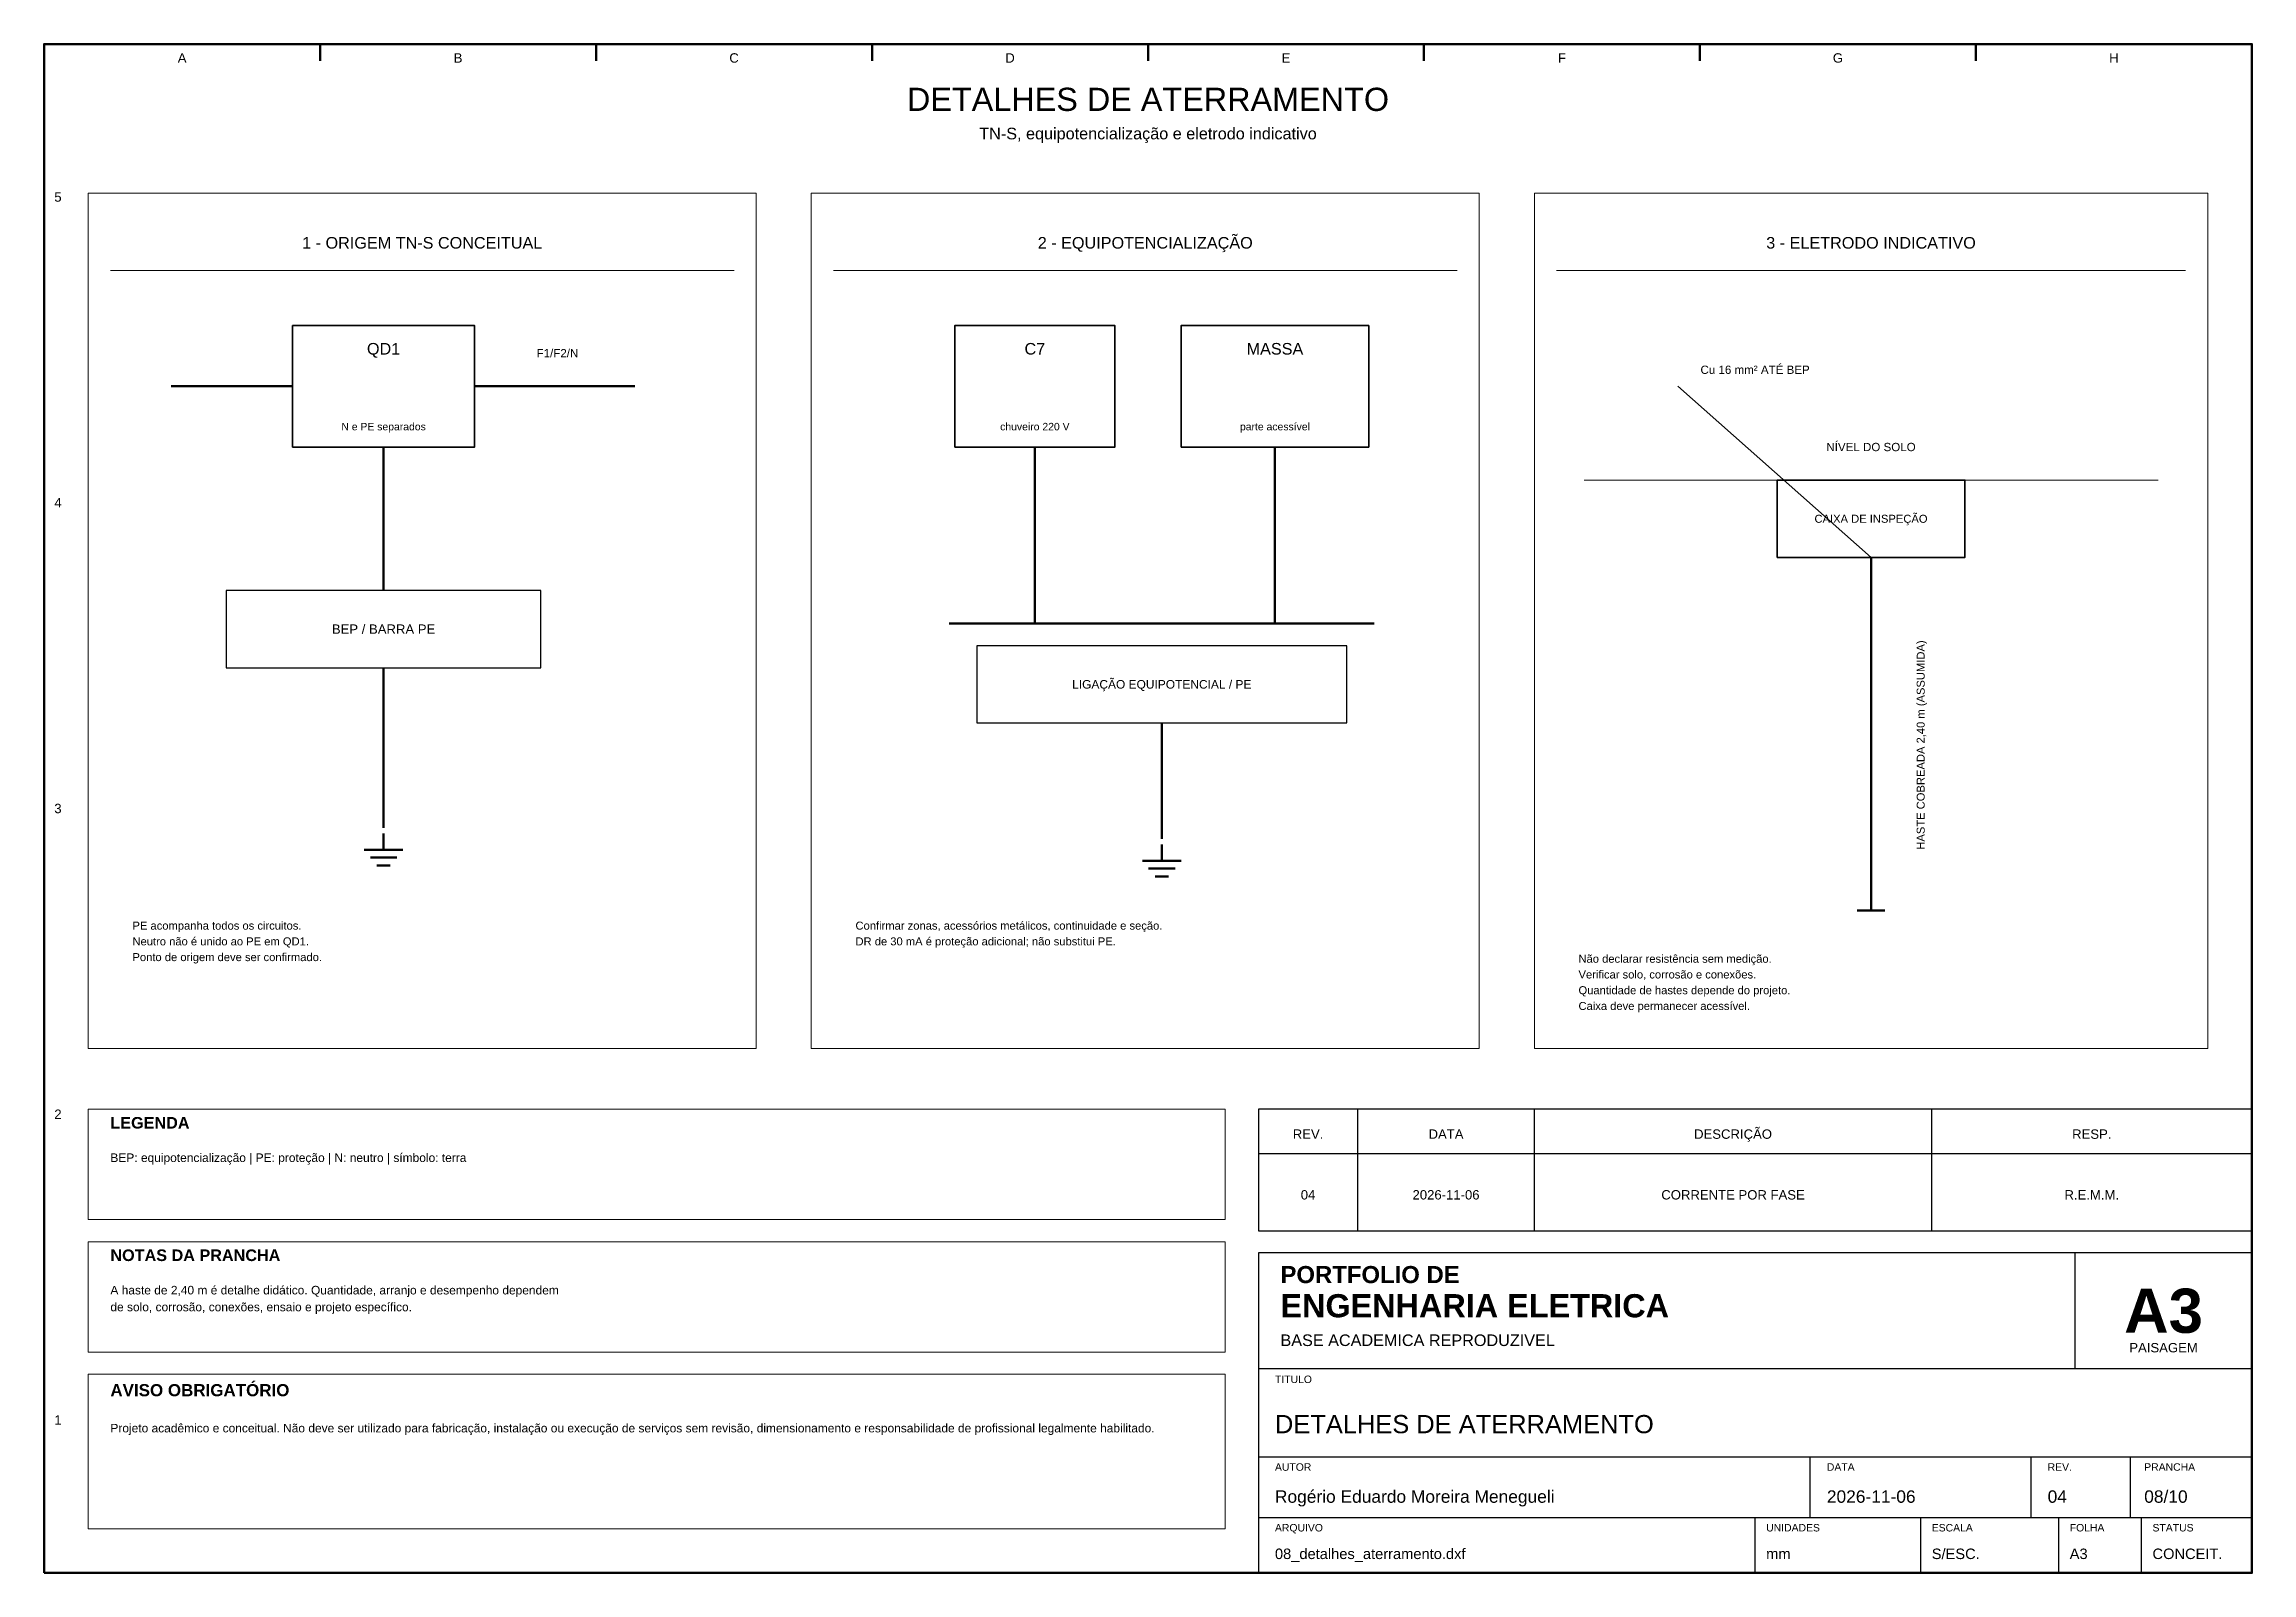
# Model space of a CAD drawing. Header units: millimetres. Extents: x 10 to 410, y 10 to 287.
import ezdxf
from ezdxf.enums import TextEntityAlignment as Align

# ---------------------------------------------------------------- set-up
doc = ezdxf.new("R2010")
doc.units = ezdxf.units.MM
for name, color, linetype, lineweight in [('00_MOLDURA', 7, 'CONTINUOUS', 50), ('01_CARIMBO', 7, 'CONTINUOUS', 25), ('02_TEXTO', 7, 'CONTINUOUS', 18), ('04_EQUIPAMENTOS', 32, 'CONTINUOUS', 35), ('05_POTENCIA', 12, 'CONTINUOUS', 50), ('08_CABOS', 124, 'CONTINUOUS', 35), ('09_BORNES', 145, 'CONTINUOUS', 25), ('11_ARQUITETURA', 253, 'CONTINUOUS', 18), ('12_LEGENDA', 7, 'CONTINUOUS', 18), ('13_NOTAS', 7, 'CONTINUOUS', 18)]:
    doc.layers.add(name, color=color, linetype=linetype, lineweight=lineweight)
doc.styles.add('PORTFOLIO_TEXTO', font='arial.ttf')
doc.styles.add('PORTFOLIO_TITULO', font='arialbd.ttf', dxfattribs={"width": 0.92})

# ---------------------------------------------------------------- blocks, each defined once
blk = doc.blocks.new('CARIMBO_A3')
at = {"layer": '01_CARIMBO'}
for p, q in [((148, 37), (148, 58)), ((0, 37), (180, 37)), ((0, 21), (180, 21)), ((100, 10), (100, 21)), ((140, 10), (140, 21)), ((158, 10), (158, 21)), ((0, 10), (180, 10)), ((90, 0), (90, 10)), ((120, 0), (120, 10)), ((145, 0), (145, 10)), ((160, 0), (160, 10))]:
    blk.add_line(p, q, dxfattribs=at)
blk.add_lwpolyline([(0, 0), (180, 0), (180, 58), (0, 58)], close=True, dxfattribs=at)
at = {"layer": '01_CARIMBO', "style": 'PORTFOLIO_TEXTO'}
for s, p in [('TITULO', (3, 34.4)), ('AUTOR', (3, 18.5)), ('DATA', (103, 18.5)), ('REV.', (143, 18.5)), ('PRANCHA', (160.5, 18.5)), ('ARQUIVO', (3, 7.5)), ('UNIDADES', (92, 7.5)), ('ESCALA', (122, 7.5)), ('FOLHA', (147, 7.5)), ('STATUS', (162, 7.5))]:
    blk.add_text(s, height=1.35, dxfattribs=at).set_placement(p)
at = {"layer": '02_TEXTO'}
for s, height, style, p in [('PORTFOLIO DE', 3.1, 'PORTFOLIO_TITULO', (4, 52.5)), ('ENGENHARIA ELETRICA', 4.2, 'PORTFOLIO_TITULO', (4, 46.3)), ('BASE ACADEMICA REPRODUZIVEL', 2.1, 'PORTFOLIO_TEXTO', (4, 41.1))]:
    blk.add_text(s, height=height, dxfattribs=dict(at, style=style)).set_placement(p)
for s, height, style, p in [('A3', 8, 'PORTFOLIO_TITULO', (164, 47.5)), ('PAISAGEM', 1.7, 'PORTFOLIO_TEXTO', (164, 40.8))]:
    blk.add_text(s, height=height, dxfattribs=dict(at, style=style)).set_placement(p, align=Align.MIDDLE_CENTER)
at = {"layer": '02_TEXTO', "style": 'PORTFOLIO_TEXTO'}
for tag, p, height in [('TITULO', (3, 25.3), 3.3), ('AUTOR', (3, 12.7), 2.25), ('DATA', (103, 12.7), 2.25), ('REVISAO', (143, 12.7), 2.25), ('PRANCHA', (160.5, 12.7), 2.25), ('ARQUIVO', (3, 2.5), 1.9), ('UNIDADES', (92, 2.5), 1.9), ('ESCALA', (122, 2.5), 1.9), ('FOLHA', (147, 2.5), 1.9), ('STATUS', (162, 2.5), 1.9)]:
    blk.add_attdef(tag, p, '', height=height, dxfattribs=at)
blk = doc.blocks.new('SIM_TERRA')
at = {"layer": '05_POTENCIA'}
for p, q in [((-3.5, 0), (3.5, 0)), ((0, 3), (0, 0)), ((-2.4, -1.4), (2.4, -1.4)), ((-1.2, -2.8), (1.2, -2.8))]:
    blk.add_line(p, q, dxfattribs=at)

msp = doc.modelspace()

# ---------------------------------------------------------------- linework, layer by layer
at = {"layer": '00_MOLDURA'}
for p, q in [((60, 287), (60, 284)), ((110, 287), (110, 284)), ((160, 287), (160, 284)), ((210, 287), (210, 284)), ((260, 287), (260, 284)), ((310, 287), (310, 284)), ((360, 287), (360, 284))]:
    msp.add_line(p, q, dxfattribs=at)
msp.add_lwpolyline([(10, 10), (410, 10), (410, 287), (10, 287)], close=True, dxfattribs=at)
at = {"layer": '01_CARIMBO'}
for p, q in [((248, 72), (248, 94)), ((280, 72), (280, 94)), ((352, 72), (352, 94)), ((230, 86), (410, 86))]:
    msp.add_line(p, q, dxfattribs=at)
msp.add_lwpolyline([(230, 72), (410, 72), (410, 94), (230, 94)], close=True, dxfattribs=at)
at = {"layer": '04_EQUIPAMENTOS'}
for points in [[(55, 214), (88, 214), (88, 236), (55, 236)], [(175, 214), (204, 214), (204, 236), (175, 236)], [(216, 214), (250, 214), (250, 236), (216, 236)], [(324, 194), (358, 194), (358, 208), (324, 208)]]:
    msp.add_lwpolyline(points, close=True, dxfattribs=at)
at = {"layer": '05_POTENCIA'}
for p, q in [((33, 225), (55, 225)), ((88, 225), (117, 225)), ((71.5, 214), (71.5, 188)), ((189.5, 214), (189.5, 182)), ((233, 214), (233, 182)), ((341, 194), (341, 130)), ((174, 182), (251, 182)), ((71.5, 174), (71.5, 145)), ((212.5, 164), (212.5, 143)), ((338.5, 130), (343.5, 130))]:
    msp.add_line(p, q, dxfattribs=at)
at = {"layer": '08_CABOS'}
msp.add_line((341, 194), (306, 225), dxfattribs=at)
at = {"layer": '09_BORNES'}
for points in [[(43, 174), (100, 174), (100, 188), (43, 188)], [(179, 164), (246, 164), (246, 178), (179, 178)]]:
    msp.add_lwpolyline(points, close=True, dxfattribs=at)
at = {"layer": '11_ARQUITETURA'}
msp.add_line((289, 208), (393, 208), dxfattribs=at)
at = {"layer": '12_LEGENDA'}
for p, q in [((22, 246), (135, 246)), ((153, 246), (266, 246)), ((284, 246), (398, 246))]:
    msp.add_line(p, q, dxfattribs=at)
for points in [[(18, 105), (139, 105), (139, 260), (18, 260)], [(149, 105), (270, 105), (270, 260), (149, 260)], [(280, 105), (402, 105), (402, 260), (280, 260)], [(18, 74), (224, 74), (224, 94), (18, 94)]]:
    msp.add_lwpolyline(points, close=True, dxfattribs=at)
at = {"layer": '13_NOTAS'}
for points in [[(18, 50), (224, 50), (224, 70), (18, 70)], [(18, 18), (224, 18), (224, 46), (18, 46)]]:
    msp.add_lwpolyline(points, close=True, dxfattribs=at)

# ---------------------------------------------------------------- block references
at = {"layer": '01_CARIMBO'}
msp.add_blockref('CARIMBO_A3', (230, 10), dxfattribs=at).add_auto_attribs({'TITULO': 'DETALHES DE ATERRAMENTO', 'AUTOR': 'Rogério Eduardo Moreira Menegueli', 'DATA': '2026-11-06', 'REVISAO': '04', 'PRANCHA': '08/10', 'ARQUIVO': '08_detalhes_aterramento.dxf', 'UNIDADES': 'mm', 'ESCALA': 'S/ESC.', 'FOLHA': 'A3', 'STATUS': 'CONCEIT.'})
at = {"layer": '05_POTENCIA'}
for p in [(71.5, 141), (212.5, 139)]:
    msp.add_blockref('SIM_TERRA', p, dxfattribs=at)

# ---------------------------------------------------------------- texts
at = {"layer": '00_MOLDURA', "style": 'PORTFOLIO_TEXTO'}
for s, p in [('A', (35, 284.5)), ('B', (85, 284.5)), ('C', (135, 284.5)), ('D', (185, 284.5)), ('E', (235, 284.5)), ('F', (285, 284.5)), ('G', (335, 284.5)), ('H', (385, 284.5)), ('5', (12.5, 259.3)), ('4', (12.5, 203.9)), ('3', (12.5, 148.5)), ('2', (12.5, 93.1)), ('1', (12.5, 37.7))]:
    msp.add_text(s, height=1.7, dxfattribs=at).set_placement(p, align=Align.MIDDLE_CENTER)
at = {"layer": '01_CARIMBO', "style": 'PORTFOLIO_TEXTO'}
for s, p in [('REV.', (239, 89.5)), ('DATA', (264, 89.5)), ('DESCRIÇÃO', (316, 89.5)), ('RESP.', (381, 89.5))]:
    msp.add_text(s, height=1.7, dxfattribs=at).set_placement(p, align=Align.MIDDLE_CENTER)
at = {"layer": '02_TEXTO', "style": 'PORTFOLIO_TEXTO'}
for s, height, p in [('DETALHES DE ATERRAMENTO', 4.2, (210, 277)), ('TN-S, equipotencialização e eletrodo indicativo', 2.1, (210, 270.8)), ('N e PE separados', 1.35, (71.5, 217.7)), ('chuveiro 220 V', 1.35, (189.5, 217.7)), ('parte acessível', 1.35, (233, 217.7)), ('04', 1.7, (239, 78.5)), ('2026-11-06', 1.7, (264, 78.5)), ('CORRENTE POR FASE', 1.7, (316, 78.5)), ('R.E.M.M.', 1.7, (381, 78.5))]:
    msp.add_text(s, height=height, dxfattribs=at).set_placement(p, align=Align.MIDDLE_CENTER)
msp.add_text('HASTE COBREADA 2,40 m (ASSUMIDA)', height=1.45, rotation=90, dxfattribs=at).set_placement((350, 160), align=Align.MIDDLE_CENTER)
at = {"layer": '04_EQUIPAMENTOS', "style": 'PORTFOLIO_TEXTO'}
for s, height, p in [('QD1', 2.1, (71.5, 231.8)), ('C7', 2.1, (189.5, 231.8)), ('MASSA', 2.1, (233, 231.8)), ('CAIXA DE INSPEÇÃO', 1.45, (341, 201))]:
    msp.add_text(s, height=height, dxfattribs=at).set_placement(p, align=Align.MIDDLE_CENTER)
at = {"layer": '08_CABOS', "style": 'PORTFOLIO_TEXTO'}
for s, p in [('F1/F2/N', (103, 231)), ('Cu 16 mm² ATÉ BEP', (320, 228))]:
    msp.add_text(s, height=1.5, dxfattribs=at).set_placement(p, align=Align.MIDDLE_CENTER)
at = {"layer": '09_BORNES', "style": 'PORTFOLIO_TEXTO'}
for s, height, p in [('BEP / BARRA PE', 1.7, (71.5, 181)), ('LIGAÇÃO EQUIPOTENCIAL / PE', 1.55, (212.5, 171))]:
    msp.add_text(s, height=height, dxfattribs=at).set_placement(p, align=Align.MIDDLE_CENTER)
at = {"layer": '11_ARQUITETURA', "style": 'PORTFOLIO_TEXTO'}
msp.add_text('NÍVEL DO SOLO', height=1.5, dxfattribs=at).set_placement((341, 214), align=Align.MIDDLE_CENTER)
at = {"layer": '12_LEGENDA', "style": 'PORTFOLIO_TEXTO'}
for s, p in [('1 - ORIGEM TN-S CONCEITUAL', (78.5, 251)), ('2 - EQUIPOTENCIALIZAÇÃO', (209.5, 251)), ('3 - ELETRODO INDICATIVO', (341, 251))]:
    msp.add_text(s, height=2.1, dxfattribs=at).set_placement(p, align=Align.MIDDLE_CENTER)
at = {"layer": '12_LEGENDA', "style": 'PORTFOLIO_TITULO'}
msp.add_text('LEGENDA', height=2.1, dxfattribs=at).set_placement((22, 90.5))
at = {"layer": '12_LEGENDA', "insert": (22, 86), "char_height": 1.55, "width": 198, "attachment_point": 1, "line_spacing_factor": 1.18, "style": 'PORTFOLIO_TEXTO'}
msp.add_mtext('BEP: equipotencialização | PE: proteção | N: neutro | símbolo: terra', dxfattribs=at)
at = {"layer": '13_NOTAS', "style": 'PORTFOLIO_TITULO'}
for s, height, p in [('NOTAS DA PRANCHA', 2.1, (22, 66.5)), ('AVISO OBRIGATÓRIO', 2.2, (22, 42))]:
    msp.add_text(s, height=height, dxfattribs=at).set_placement(p)
at = {"layer": '13_NOTAS', "attachment_point": 1, "line_spacing_factor": 1.18, "style": 'PORTFOLIO_TEXTO'}
for s, insert, char_height, width in [('PE acompanha todos os circuitos.\\PNeutro não é unido ao PE em QD1.\\PPonto de origem deve ser confirmado.', (26, 128), 1.45, 105), ('Confirmar zonas, acessórios metálicos, continuidade e seção.\\PDR de 30 mA é proteção adicional; não substitui PE.', (157, 128), 1.45, 105), ('Não declarar resistência sem medição.\\PVerificar solo, corrosão e conexões.\\PQuantidade de hastes depende do projeto.\\PCaixa deve permanecer acessível.', (288, 122), 1.45, 106), ('A haste de 2,40 m é detalhe didático. Quantidade, arranjo e desempenho dependem\\Pde solo, corrosão, conexões, ensaio e projeto específico.', (22, 62), 1.55, 198), ('Projeto acadêmico e conceitual. Não deve ser utilizado para fabricação, instalação ou execução de serviços sem revisão, dimensionamento e responsabilidade de profissional legalmente habilitado.', (22, 37), 1.55, 198)]:
    msp.add_mtext(s, dxfattribs=dict(at, insert=insert, char_height=char_height, width=width))

doc.saveas('drawing.dxf')
